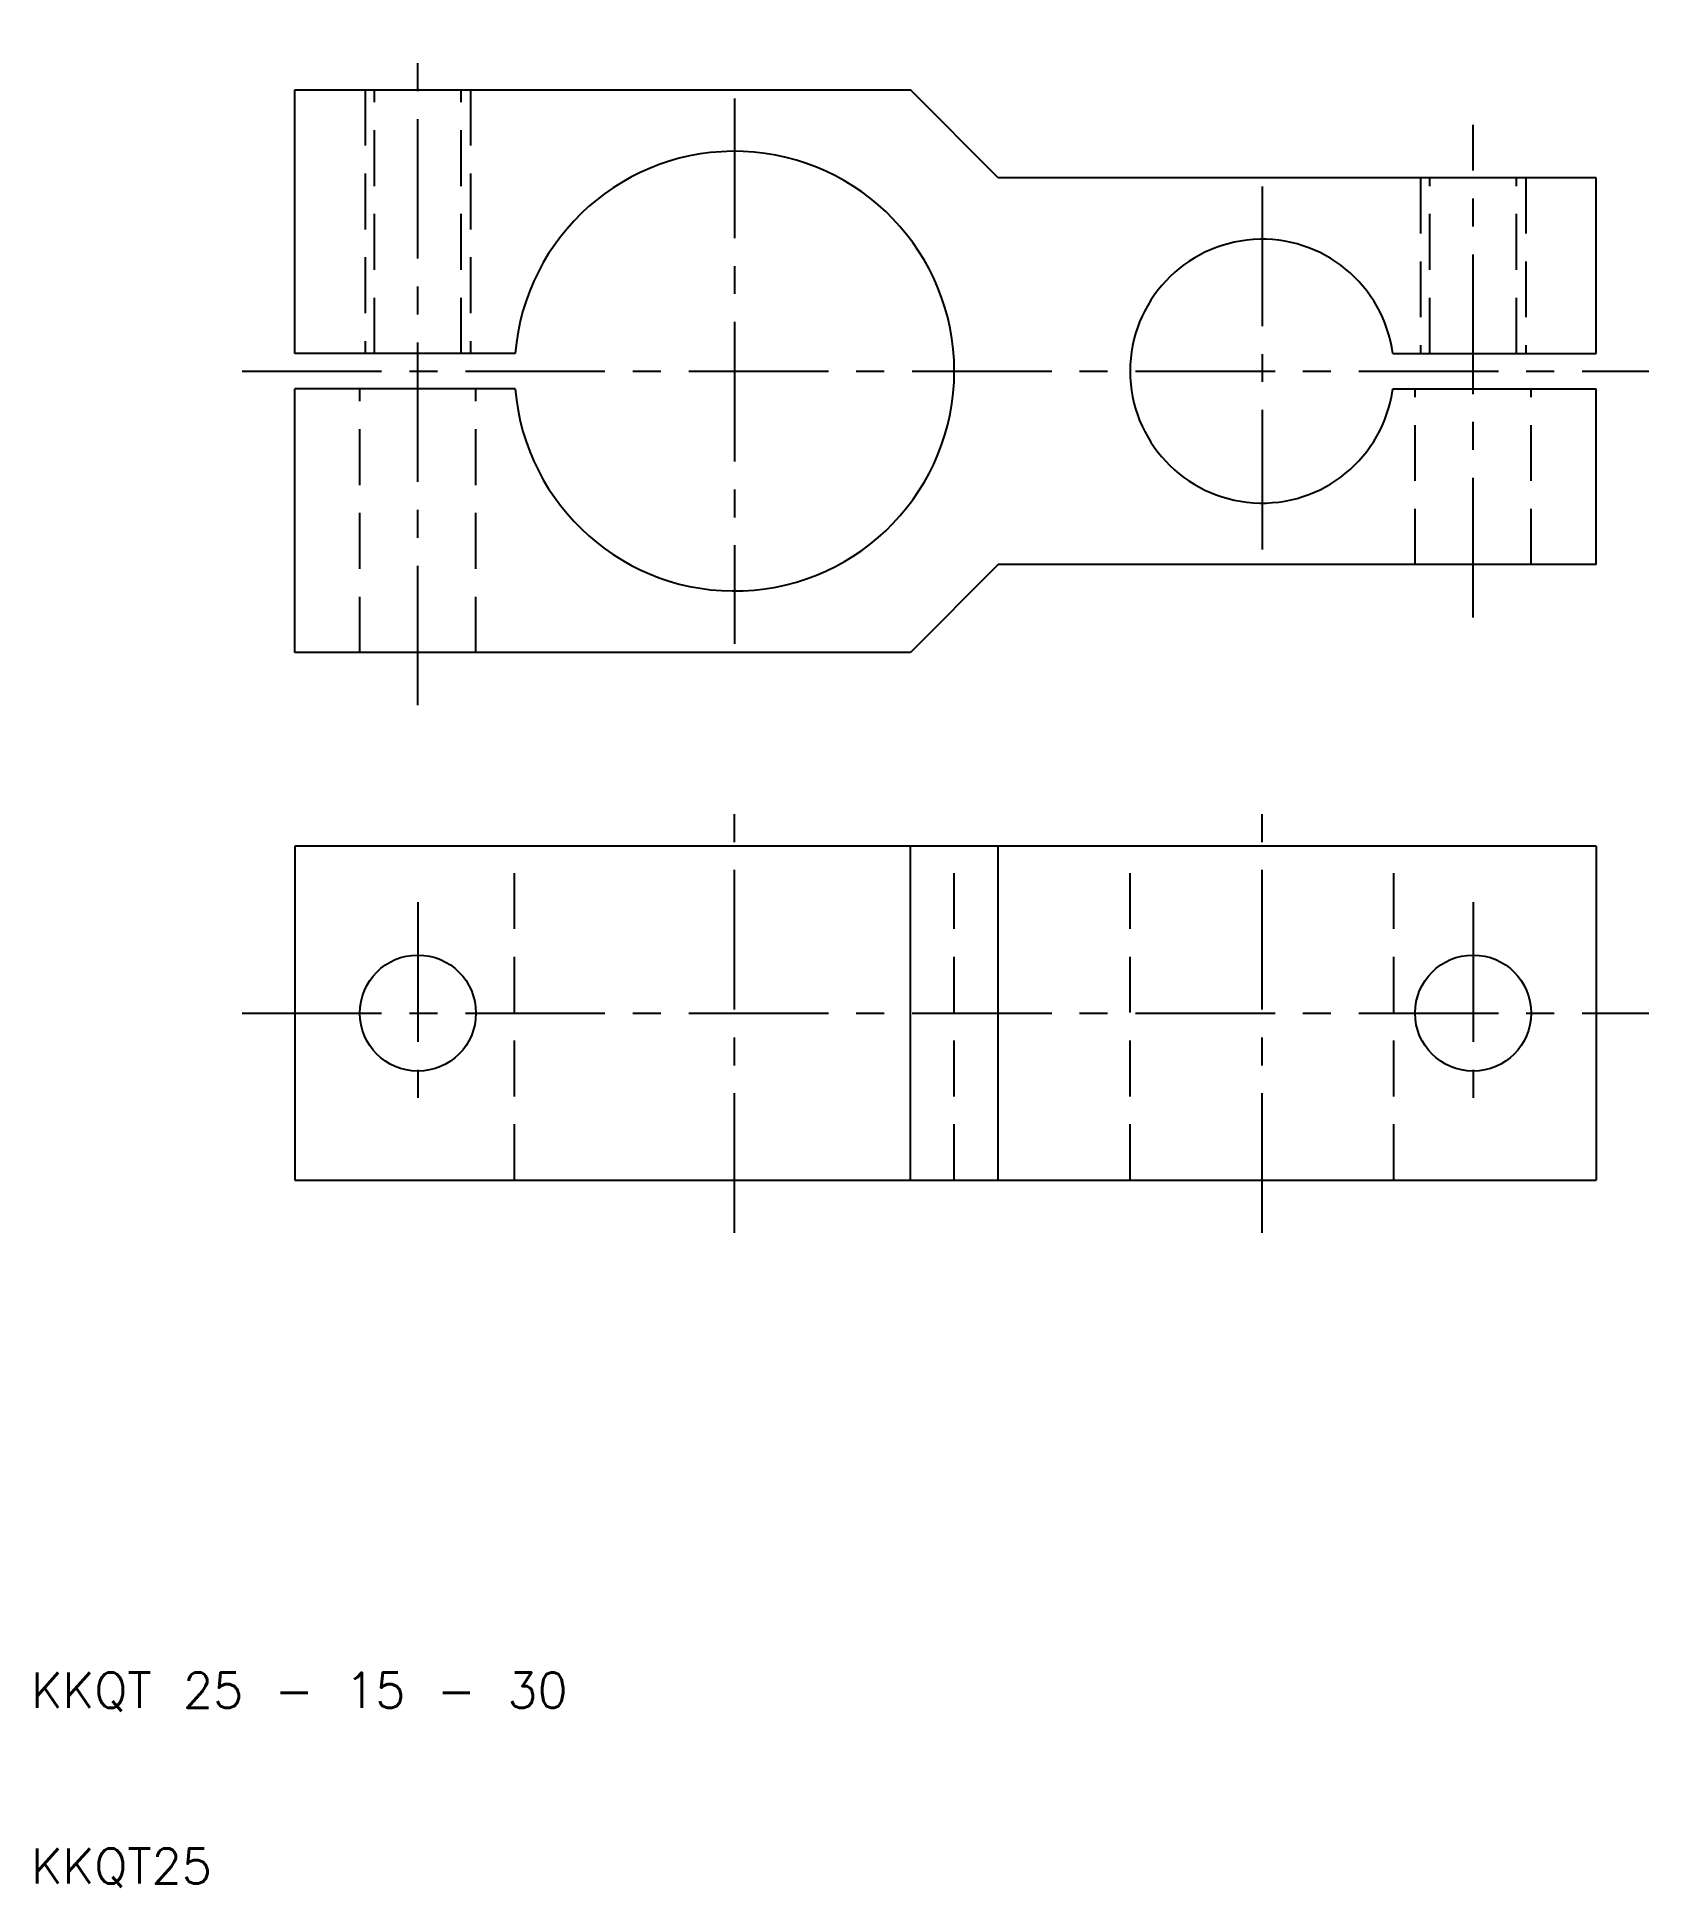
# Model space of a CAD drawing. Extents: x 10 to 102, y 10 to 115.
import ezdxf

# ---------------------------------------------------------------- set-up
doc = ezdxf.new("R2010")
doc.units = 0
doc.header["$LTSCALE"] = 0.25
doc.linetypes.add('CENTER', pattern=[50.8, 31.75, -6.35, 6.35, -6.35])
doc.linetypes.add('DASHED', pattern=[19.05, 12.7, -6.35])
doc.layers.get('0').update_dxf_attribs({"linetype": 'CONTINUOUS'})
doc.layers.add('CENTER', color=1, linetype='CENTER')
doc.styles.get("Standard").update_dxf_attribs({"font": 'txt.shx', "bigfont": 'extfont.shx'})

msp = doc.modelspace()

# ---------------------------------------------------------------- linework, layer by layer
for p, q in [((25, 97), (25, 112)), ((25, 112), (60, 112)), ((65, 107), (60, 112)), ((99, 107), (65, 107)), ((99, 97), (99, 107)), ((37.54, 97), (25, 97)), ((87.43, 97), (99, 97)), ((37.54, 95), (25, 95)), ((25, 80), (25, 95)), ((87.43, 95), (99, 95)), ((99, 85), (99, 95)), ((65, 85), (60, 80)), ((99, 85), (65, 85)), ((60, 80), (25, 80)), ((99, 69), (25, 69)), ((25, 69), (25, 50)), ((60, 50), (60, 69)), ((65, 50), (65, 69)), ((99, 69), (99, 50)), ((25, 50), (99, 50))]:
    msp.add_line(p, q)
at = {"color": 3, "linetype": 'DASHED'}
for p, q in [((29, 112), (29, 97)), ((29.54, 97), (29.54, 112)), ((34.46, 97), (34.46, 112)), ((35, 112), (35, 97)), ((89, 107), (89, 97)), ((89.54, 97), (89.54, 107)), ((94.46, 97), (94.46, 107)), ((95, 107), (95, 97)), ((28.7, 80), (28.7, 95)), ((35.3, 80), (35.3, 95)), ((88.7, 85), (88.7, 95)), ((95.3, 85), (95.3, 95)), ((37.5, 50), (37.5, 69)), ((62.5, 50), (62.5, 69)), ((72.5, 50), (72.5, 69)), ((87.5, 50), (87.5, 69))]:
    msp.add_line(p, q, dxfattribs=at)
for centre in [(32, 59.5), (92, 59.5)]:
    msp.add_circle(centre, 3.3)
for centre, radius, start, end in [((50, 96), 12.5, 184.5886, 175.4114), ((80, 96), 7.5, 7.6623, 352.3377)]:
    msp.add_arc(centre, radius, start, end)
at = {"layer": 'CENTER', "color": 1, "linetype": 'CENTER'}
for p, q in [((32, 77), (32, 115)), ((50, 111.5), (50, 80.5)), ((92, 82), (92, 110)), ((80, 106.5), (80, 85.5)), ((22, 96), (102, 96)), ((50, 47), (50, 72)), ((80, 47), (80, 72)), ((32, 65.8), (32, 53.2)), ((92, 65.8), (92, 53.2)), ((22, 59.5), (102, 59.5))]:
    msp.add_line(p, q, dxfattribs=at)

# ---------------------------------------------------------------- texts
for s, p in [('KKQT 25 - 15 - 30', (10, 20)), ('KKQT25', (10, 10))]:
    msp.add_text(s, height=2).set_placement(p)

doc.saveas('drawing.dxf')
